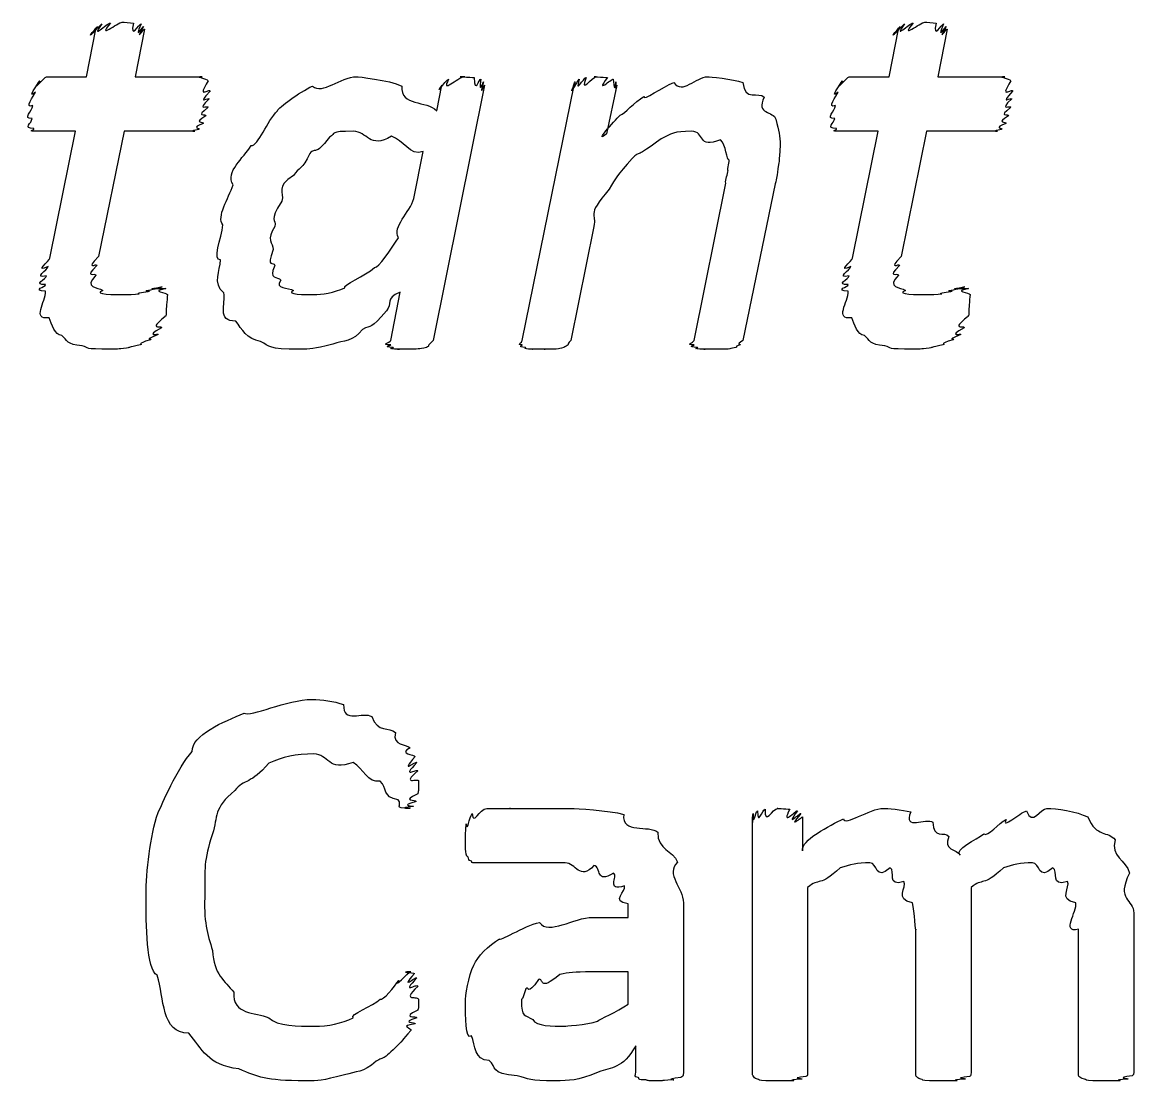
# Model space of a CAD drawing. Header units: millimetres. Extents: x 0 to 216, y 0 to 279.
# Drawn here: x 60.44 to 67.63, y 190.28 to 197.14 of the extents above; entities that cross this region are included whole.
import ezdxf

# ---------------------------------------------------------------- set-up
doc = ezdxf.new("R2010")
doc.units = ezdxf.units.MM
doc.layers.get('0').update_dxf_attribs({"linetype": 'CONTINUOUS'})

msp = doc.modelspace()

# ---------------------------------------------------------------- linework, layer by layer
at = {"color": 0}
for p, q in [((60.8542, 196.785), (60.9148, 197.094)), ((61.2292, 197.094), (61.1685, 196.785)), ((66.0506, 196.785), (66.1113, 197.094)), ((66.4256, 197.094), (66.3649, 196.785)), ((60.5952, 196.785), (60.8542, 196.785)), ((61.1685, 196.785), (61.6038, 196.785)), ((65.7916, 196.785), (66.0506, 196.785)), ((66.3649, 196.785), (66.8002, 196.785)), ((61.6536, 196.692), (61.6536, 196.692)), ((63.4298, 196.73), (63.0989, 195.077)), ((63.1211, 196.565), (63.1543, 196.73)), ((63.675, 195.077), (64.0112, 196.73)), ((64.2867, 196.73), (64.2207, 196.416)), ((66.85, 196.692), (66.85, 196.692)), ((60.7826, 196.432), (60.5455, 196.432)), ((60.6171, 195.611), (60.7826, 196.432)), ((61.0969, 196.432), (60.9314, 195.622)), ((61.5541, 196.432), (61.0969, 196.432)), ((65.979, 196.432), (65.7419, 196.432)), ((65.8139, 195.611), (65.979, 196.432)), ((66.2933, 196.432), (66.1278, 195.622)), ((66.7508, 196.432), (66.2933, 196.432)), ((65.345, 196.344), (65.345, 196.344)), ((62.9722, 195.997), (63.0329, 196.3)), ((64.7883, 195.077), (64.9922, 196.096)), ((65.3122, 196.091), (65.1027, 195.077)), ((64.1382, 195.815), (63.9893, 195.077)), ((62.8234, 195.077), (62.884, 195.391)), ((65.1648, 190.339), (65.1648, 191.992)), ((65.49, 191.992), (65.49, 191.772)), ((65.5228, 191.535), (65.5228, 190.339)), ((66.5812, 191.535), (66.5812, 190.339)), ((64.3601, 191.342), (64.3601, 191.43)), ((64.7181, 191.436), (64.7181, 190.339)), ((67.6342, 191.37), (67.6342, 190.339)), ((64.1339, 191.342), (64.3601, 191.342)), ((66.2231, 190.339), (66.2231, 191.265)), ((67.2758, 190.339), (67.2758, 191.265)), ((64.3601, 190.989), (64.123, 190.989)), ((64.3601, 190.78), (64.3601, 190.989)), ((63.004, 190.807), (63.004, 190.807)), ((64.4095, 190.339), (64.4095, 190.51))]:
    msp.add_line(p, q, dxfattribs=at)
for points in [[(60.9148, 197.094), (60.8323, 196.997), (60.9177, 197.106), (60.9258, 197.11)], [(60.9258, 197.11), (60.8461, 197.008), (60.9424, 197.123), (60.9533, 197.127)], [(60.9533, 197.127), (60.8722, 197.017), (60.9865, 197.133), (61.0087, 197.133)], [(61.0087, 197.133), (60.9163, 197.019), (61.0553, 197.138), (61.0856, 197.138)], [(61.0856, 197.138), (61.0926, 197.138), (61.1382, 197.135), (61.1572, 197.133)], [(61.1572, 197.133), (61.1325, 197.017), (61.196, 197.13), (61.2069, 197.127)], [(61.2069, 197.127), (61.1547, 197.008), (61.2235, 197.117), (61.2235, 197.11)], [(61.2235, 197.11), (61.1586, 196.997), (61.2292, 197.101), (61.2292, 197.094)], [(66.1113, 197.094), (66.0287, 196.997), (66.1141, 197.106), (66.1226, 197.11)], [(66.1226, 197.11), (66.0425, 197.008), (66.1388, 197.123), (66.1501, 197.127)], [(66.1501, 197.127), (66.0686, 197.017), (66.1829, 197.133), (66.2051, 197.133)], [(66.2051, 197.133), (66.1127, 197.019), (66.252, 197.138), (66.2824, 197.138)], [(66.2824, 197.138), (66.2891, 197.138), (66.3346, 197.135), (66.354, 197.133)], [(66.354, 197.133), (66.3293, 197.017), (66.3924, 197.13), (66.4034, 197.127)], [(66.4034, 197.127), (66.3512, 197.008), (66.4199, 197.117), (66.4199, 197.11)], [(66.4199, 197.11), (66.3554, 196.997), (66.4256, 197.101), (66.4256, 197.094)], [(60.5236, 196.686), (60.4601, 196.631), (60.5398, 196.739), (60.5511, 196.758)], [(60.5511, 196.758), (60.4862, 196.667), (60.5801, 196.785), (60.5952, 196.785)], [(61.6038, 196.785), (61.5446, 196.785), (61.6342, 196.776), (61.6423, 196.758)], [(61.6423, 196.758), (61.5597, 196.631), (61.6536, 196.716), (61.6536, 196.692)], [(62.3164, 196.725), (62.3838, 196.667), (62.4953, 196.785), (62.6029, 196.785)], [(62.6029, 196.785), (62.6043, 196.785), (62.8138, 196.765), (62.895, 196.725)], [(63.1543, 196.73), (63.1003, 196.649), (63.1762, 196.76), (63.1984, 196.769)], [(63.1984, 196.769), (63.1444, 196.667), (63.2548, 196.785), (63.3028, 196.785)], [(63.3028, 196.785), (63.2174, 196.785), (63.3483, 196.783), (63.3635, 196.78)], [(63.3635, 196.78), (63.3691, 196.664), (63.3966, 196.776), (63.4076, 196.769)], [(63.4076, 196.769), (63.391, 196.653), (63.4242, 196.759), (63.4242, 196.752)], [(63.4242, 196.752), (63.3938, 196.638), (63.4298, 196.737), (63.4298, 196.73)], [(64.0112, 196.73), (63.9755, 196.638), (64.0126, 196.744), (64.0168, 196.752)], [(64.0168, 196.752), (63.9865, 196.653), (64.0334, 196.765), (64.0443, 196.769)], [(64.0443, 196.769), (64.0126, 196.664), (64.0733, 196.78), (64.0884, 196.78)], [(64.0884, 196.78), (64.0457, 196.667), (64.1283, 196.785), (64.1544, 196.785)], [(64.1544, 196.785), (64.1008, 196.785), (64.207, 196.783), (64.2264, 196.78)], [(64.2264, 196.78), (64.1382, 196.664), (64.2567, 196.776), (64.2648, 196.769)], [(64.2648, 196.769), (64.2729, 196.653), (64.2814, 196.759), (64.2814, 196.752)], [(64.2814, 196.752), (64.2772, 196.638), (64.2867, 196.737), (64.2867, 196.73)], [(64.4631, 196.658), (64.4536, 196.62), (64.5859, 196.725), (64.6561, 196.747)], [(64.6561, 196.747), (64.7114, 196.667), (64.7996, 196.785), (64.8765, 196.785)], [(64.8765, 196.785), (64.8794, 196.785), (65.0434, 196.771), (65.1027, 196.747)], [(65.1027, 196.747), (65.115, 196.62), (65.2074, 196.693), (65.2406, 196.653)], [(65.72, 196.686), (65.6565, 196.631), (65.7366, 196.739), (65.7475, 196.758)], [(65.7475, 196.758), (65.683, 196.667), (65.7765, 196.785), (65.7916, 196.785)], [(66.8002, 196.785), (66.7413, 196.785), (66.8306, 196.776), (66.839, 196.758)], [(66.839, 196.758), (66.7561, 196.631), (66.85, 196.716), (66.85, 196.692)], [(60.507, 196.598), (60.4464, 196.576), (60.5151, 196.66), (60.5236, 196.686)], [(61.6536, 196.692), (61.5597, 196.59), (61.6507, 196.66), (61.6479, 196.642)], [(62.0903, 196.565), (62.097, 196.587), (62.2307, 196.683), (62.3164, 196.725)], [(62.895, 196.725), (62.8869, 196.59), (63.0548, 196.634), (63.1211, 196.565)], [(65.7035, 196.598), (65.6428, 196.576), (65.7119, 196.66), (65.72, 196.686)], [(66.85, 196.692), (66.7561, 196.59), (66.8472, 196.66), (66.8443, 196.642)], [(61.6479, 196.642), (61.5555, 196.554), (61.6451, 196.605), (61.6423, 196.587)], [(64.3089, 196.537), (64.3364, 196.546), (64.4042, 196.621), (64.4631, 196.658)], [(65.2406, 196.653), (65.1852, 196.538), (65.3023, 196.565), (65.3175, 196.51)], [(66.8443, 196.642), (66.7523, 196.554), (66.8419, 196.605), (66.839, 196.587)], [(60.5014, 196.515), (60.4379, 196.51), (60.5028, 196.565), (60.507, 196.598)], [(61.626, 196.532), (61.5379, 196.479), (61.6162, 196.496), (61.6095, 196.482)], [(61.6423, 196.587), (61.5488, 196.517), (61.6327, 196.549), (61.626, 196.532)], [(61.9196, 196.339), (61.9647, 196.336), (62.024, 196.499), (62.0903, 196.565)], [(64.2207, 196.416), (64.1339, 196.344), (64.2676, 196.496), (64.3089, 196.537)], [(65.6978, 196.515), (65.6347, 196.51), (65.6992, 196.565), (65.7035, 196.598)], [(66.8225, 196.532), (66.7343, 196.479), (66.8129, 196.496), (66.8059, 196.482)], [(66.839, 196.587), (66.7452, 196.517), (66.8295, 196.549), (66.8225, 196.532)], [(60.5123, 196.449), (60.4379, 196.455), (60.5014, 196.482), (60.5014, 196.515)], [(61.6095, 196.482), (61.5227, 196.45), (61.5929, 196.455), (61.5819, 196.444)], [(65.3175, 196.51), (65.3355, 196.432), (65.345, 196.402), (65.345, 196.344)], [(65.7091, 196.449), (65.6347, 196.455), (65.6978, 196.482), (65.6978, 196.515)], [(66.8059, 196.482), (66.7191, 196.45), (66.7893, 196.455), (66.7784, 196.444)], [(60.5455, 196.432), (60.4531, 196.432), (60.5194, 196.438), (60.5123, 196.449)], [(61.5819, 196.444), (61.5047, 196.432), (61.5654, 196.432), (61.5541, 196.432)], [(62.4265, 196.394), (62.3288, 196.263), (62.3397, 196.333), (62.2999, 196.289)], [(62.581, 196.432), (62.4209, 196.432), (62.4734, 196.419), (62.4265, 196.394)], [(62.829, 196.4), (62.6854, 196.314), (62.6717, 196.432), (62.581, 196.432)], [(63.0329, 196.3), (62.95, 196.27), (62.902, 196.377), (62.829, 196.4)], [(64.7718, 196.432), (64.6561, 196.432), (64.6423, 196.416), (64.5735, 196.383)], [(64.9594, 196.377), (64.8063, 196.314), (64.86, 196.432), (64.7718, 196.432)], [(65.7419, 196.432), (65.6498, 196.432), (65.7158, 196.438), (65.7091, 196.449)], [(66.7784, 196.444), (66.7011, 196.432), (66.7618, 196.432), (66.7508, 196.432)], [(61.8035, 196.085), (61.7513, 196.171), (61.8712, 196.257), (61.9196, 196.339)], [(64.5735, 196.383), (64.4028, 196.252), (64.444, 196.311), (64.3862, 196.256)], [(65.0145, 196.245), (64.9979, 196.245), (64.9951, 196.344), (64.9594, 196.377)], [(65.345, 196.344), (65.3355, 196.212), (65.3411, 196.257), (65.3341, 196.217)], [(62.2999, 196.289), (62.2515, 196.179), (62.2282, 196.201), (62.1951, 196.146)], [(64.3862, 196.256), (64.2881, 196.142), (64.2814, 196.135), (64.2373, 196.058)], [(65.0088, 196.179), (64.9979, 196.171), (65.0145, 196.226), (65.0145, 196.245)], [(64.9922, 196.096), (64.9898, 196.12), (65.005, 196.153), (65.0088, 196.179)], [(65.3341, 196.217), (65.3246, 196.131), (65.3232, 196.135), (65.3122, 196.091)], [(62.1951, 196.146), (62.0709, 196.071), (62.14, 196.038), (62.1178, 195.98)], [(61.7375, 195.826), (61.6934, 195.877), (61.7732, 195.997), (61.8035, 196.085)], [(64.2373, 196.058), (64.0828, 195.873), (64.16, 195.903), (64.1382, 195.815)], [(62.1178, 195.98), (62.031, 195.84), (62.0847, 195.87), (62.0737, 195.815)], [(62.8731, 195.743), (62.8315, 195.815), (62.95, 195.905), (62.9722, 195.997)], [(61.7209, 195.6), (61.6673, 195.591), (61.7266, 195.741), (61.7375, 195.826)], [(62.0737, 195.815), (62.013, 195.73), (62.0628, 195.711), (62.0628, 195.666)], [(62.7186, 195.55), (62.7433, 195.546), (62.829, 195.669), (62.8731, 195.743)], [(60.6062, 195.556), (60.5123, 195.513), (60.6129, 195.592), (60.6171, 195.611)], [(60.9314, 195.622), (60.839, 195.52), (60.923, 195.584), (60.9205, 195.562)], [(61.7432, 195.385), (61.6673, 195.451), (61.7209, 195.526), (61.7209, 195.6)], [(62.0628, 195.666), (62.013, 195.535), (62.0656, 195.597), (62.0737, 195.562)], [(65.8026, 195.556), (65.7091, 195.513), (65.8096, 195.592), (65.8139, 195.611)], [(66.1278, 195.622), (66.0358, 195.52), (66.1197, 195.584), (66.1169, 195.562)], [(60.5952, 195.495), (60.5042, 195.476), (60.6019, 195.537), (60.6062, 195.556)], [(60.9205, 195.562), (60.8323, 195.476), (60.9148, 195.519), (60.9148, 195.501)], [(62.0737, 195.562), (62.0268, 195.465), (62.0931, 195.497), (62.1122, 195.468)], [(62.5256, 195.418), (62.509, 195.436), (62.6593, 195.495), (62.7186, 195.55)], [(65.7916, 195.495), (65.7006, 195.476), (65.7987, 195.537), (65.8026, 195.556)], [(66.1169, 195.562), (66.0287, 195.476), (66.1113, 195.519), (66.1113, 195.501)], [(60.5896, 195.44), (60.5014, 195.436), (60.5952, 195.476), (60.5952, 195.495)], [(60.9148, 195.501), (60.8323, 195.414), (60.9286, 195.424), (60.9589, 195.402)], [(62.1122, 195.468), (62.0681, 195.41), (62.1619, 195.419), (62.1951, 195.402)], [(65.786, 195.44), (65.6978, 195.436), (65.7916, 195.476), (65.7916, 195.495)], [(66.1113, 195.501), (66.0287, 195.414), (66.125, 195.424), (66.1554, 195.402)], [(60.5896, 195.396), (60.4972, 195.403), (60.5896, 195.425), (60.5896, 195.44)], [(60.6118, 195.225), (60.4972, 195.205), (60.5896, 195.33), (60.5896, 195.396)], [(60.9589, 195.402), (60.8902, 195.374), (61.0376, 195.374), (61.1078, 195.374)], [(61.1078, 195.374), (61.1106, 195.374), (61.1699, 195.375), (61.196, 195.38)], [(61.196, 195.38), (61.1628, 195.385), (61.2429, 195.392), (61.262, 195.396)], [(61.262, 195.396), (61.1988, 195.396), (61.2951, 195.409), (61.3061, 195.413)], [(61.3061, 195.413), (61.2249, 195.407), (61.3336, 195.424), (61.3449, 195.424)], [(61.3449, 195.424), (61.2468, 195.407), (61.3625, 195.419), (61.3668, 195.413)], [(61.3668, 195.413), (61.2581, 195.392), (61.3777, 195.392), (61.3777, 195.374)], [(61.8201, 195.203), (61.6962, 195.198), (61.7569, 195.319), (61.7432, 195.385)], [(62.1951, 195.402), (62.1344, 195.374), (62.2723, 195.374), (62.3274, 195.374)], [(62.3274, 195.374), (62.3729, 195.374), (62.4597, 195.388), (62.5256, 195.418)], [(62.884, 195.391), (62.7807, 195.348), (62.84, 195.314), (62.7959, 195.27)], [(65.786, 195.396), (65.6939, 195.403), (65.786, 195.425), (65.786, 195.44)], [(65.8082, 195.225), (65.6939, 195.205), (65.786, 195.33), (65.786, 195.396)], [(66.1554, 195.402), (66.0866, 195.374), (66.234, 195.374), (66.3042, 195.374)], [(66.3042, 195.374), (66.3071, 195.374), (66.3663, 195.375), (66.3924, 195.38)], [(66.3924, 195.38), (66.3593, 195.385), (66.4393, 195.392), (66.4587, 195.396)], [(66.4587, 195.396), (66.3952, 195.396), (66.4916, 195.409), (66.5028, 195.413)], [(66.5028, 195.413), (66.4214, 195.407), (66.5304, 195.424), (66.5413, 195.424)], [(66.5413, 195.424), (66.4436, 195.407), (66.5593, 195.419), (66.5635, 195.413)], [(66.5635, 195.413), (66.4545, 195.392), (66.5745, 195.392), (66.5745, 195.374)], [(61.3724, 195.308), (61.3682, 195.187), (61.3639, 195.255), (61.3615, 195.231)], [(61.3777, 195.374), (61.3752, 195.355), (61.3752, 195.333), (61.3724, 195.308)], [(66.5688, 195.308), (66.5649, 195.187), (66.5607, 195.255), (66.5579, 195.231)], [(66.5745, 195.374), (66.5716, 195.355), (66.5716, 195.333), (66.5688, 195.308)], [(62.7959, 195.27), (62.6925, 195.143), (62.6992, 195.184), (62.6413, 195.148)], [(60.6944, 195.109), (60.6474, 195.112), (60.6294, 195.181), (60.6118, 195.225)], [(61.3615, 195.231), (61.2429, 195.134), (61.3502, 195.181), (61.3392, 195.159)], [(61.9799, 195.071), (61.8917, 195.088), (61.8603, 195.148), (61.8201, 195.203)], [(65.8908, 195.109), (65.8442, 195.112), (65.8262, 195.181), (65.8082, 195.225)], [(66.5579, 195.231), (66.4393, 195.134), (66.5469, 195.181), (66.5357, 195.159)], [(60.8266, 195.043), (60.7219, 195.05), (60.73, 195.079), (60.6944, 195.109)], [(61.3174, 195.115), (61.2069, 195.072), (61.2895, 195.093), (61.2676, 195.082)], [(61.3392, 195.159), (61.2249, 195.094), (61.3241, 195.126), (61.3174, 195.115)], [(62.6413, 195.148), (62.5782, 195.068), (62.5217, 195.079), (62.4487, 195.054)], [(66.0231, 195.043), (65.9183, 195.05), (65.9268, 195.079), (65.8908, 195.109)], [(66.5138, 195.115), (66.4034, 195.072), (66.4863, 195.093), (66.464, 195.082)], [(66.5357, 195.159), (66.4214, 195.094), (66.5208, 195.126), (66.5138, 195.115)], [(61.014, 195.021), (60.8238, 195.021), (60.8774, 195.028), (60.8266, 195.043)], [(61.1131, 195.027), (61.0528, 195.021), (61.05, 195.021), (61.014, 195.021)], [(61.2013, 195.049), (61.1145, 195.032), (61.1463, 195.034), (61.1131, 195.027)], [(61.2676, 195.082), (61.1657, 195.05), (61.2263, 195.06), (61.2013, 195.049)], [(62.2335, 195.021), (62.024, 195.021), (62.0462, 195.038), (61.9799, 195.071)], [(62.4487, 195.054), (62.3175, 195.021), (62.3066, 195.021), (62.2335, 195.021)], [(62.8234, 195.049), (62.7518, 195.046), (62.8191, 195.065), (62.8234, 195.077)], [(62.84, 195.032), (62.7585, 195.035), (62.8262, 195.045), (62.8234, 195.049)], [(62.8784, 195.021), (62.7765, 195.024), (62.8509, 195.028), (62.84, 195.032)], [(62.9447, 195.021), (62.8096, 195.021), (62.8964, 195.021), (62.8784, 195.021)], [(63.0548, 195.032), (63.0054, 195.021), (62.9955, 195.021), (62.9447, 195.021)], [(63.0989, 195.077), (63.052, 195.039), (63.0798, 195.043), (63.0548, 195.032)], [(63.675, 195.049), (63.6337, 195.046), (63.675, 195.065), (63.675, 195.077)], [(63.6972, 195.032), (63.6379, 195.035), (63.6778, 195.045), (63.675, 195.049)], [(63.7413, 195.021), (63.6598, 195.024), (63.7081, 195.028), (63.6972, 195.032)], [(63.8182, 195.021), (63.6972, 195.021), (63.7589, 195.021), (63.7413, 195.021)], [(63.8955, 195.021), (63.7589, 195.021), (63.8471, 195.021), (63.8182, 195.021)], [(63.9452, 195.032), (63.9202, 195.024), (63.9177, 195.024), (63.8955, 195.021)], [(63.9727, 195.049), (63.9466, 195.035), (63.959, 195.039), (63.9452, 195.032)], [(63.9893, 195.077), (63.9576, 195.046), (63.9794, 195.056), (63.9727, 195.049)], [(64.7883, 195.049), (64.7252, 195.046), (64.7845, 195.065), (64.7883, 195.077)], [(64.8106, 195.032), (64.7333, 195.035), (64.7912, 195.045), (64.7883, 195.049)], [(64.8547, 195.021), (64.7555, 195.024), (64.8215, 195.028), (64.8106, 195.032)], [(64.9319, 195.021), (64.7954, 195.021), (64.8765, 195.021), (64.8547, 195.021)], [(65.0088, 195.021), (64.976, 195.021), (64.9647, 195.021), (64.9319, 195.021)], [(65.0586, 195.032), (65.0159, 195.024), (65.0311, 195.024), (65.0088, 195.021)], [(65.0861, 195.049), (65.042, 195.035), (65.0723, 195.039), (65.0586, 195.032)], [(65.1027, 195.077), (65.0529, 195.046), (65.0931, 195.056), (65.0861, 195.049)], [(66.2107, 195.021), (66.0206, 195.021), (66.0742, 195.028), (66.0231, 195.043)], [(66.3099, 195.027), (66.2492, 195.021), (66.2464, 195.021), (66.2107, 195.021)], [(66.3981, 195.049), (66.3113, 195.032), (66.343, 195.034), (66.3099, 195.027)], [(66.464, 195.082), (66.3621, 195.05), (66.4228, 195.06), (66.3981, 195.049)], [(61.874, 192.665), (61.9125, 192.635), (62.1524, 192.753), (62.315, 192.753)], [(62.315, 192.753), (62.3782, 192.753), (62.4526, 192.742), (62.5189, 192.72)], [(62.5189, 192.72), (62.5105, 192.595), (62.6456, 192.676), (62.7006, 192.643)], [(61.5379, 192.417), (61.5336, 192.521), (61.7442, 192.61), (61.874, 192.665)], [(62.7006, 192.643), (62.7422, 192.533), (62.811, 192.578), (62.8551, 192.538)], [(62.8551, 192.538), (62.8304, 192.451), (62.9296, 192.464), (62.949, 192.439)], [(62.949, 192.439), (62.8675, 192.4), (62.9779, 192.395), (62.9818, 192.384)], [(61.3174, 192.02), (61.3421, 192.07), (61.4412, 192.309), (61.5379, 192.417)], [(62.326, 192.4), (62.2102, 192.4), (62.122, 192.38), (62.0339, 192.34)], [(62.5796, 192.345), (62.4156, 192.282), (62.4251, 192.4), (62.326, 192.4)], [(62.9818, 192.384), (62.8745, 192.26), (62.9888, 192.359), (62.9931, 192.345)], [(62.0339, 192.34), (61.9196, 192.202), (61.8755, 192.241), (61.8134, 192.163)], [(62.756, 192.224), (62.6731, 192.209), (62.6484, 192.308), (62.5796, 192.345)], [(62.9931, 192.345), (62.8826, 192.231), (62.9984, 192.312), (62.9984, 192.29)], [(62.9984, 192.29), (62.8855, 192.191), (63.004, 192.249), (63.004, 192.224)], [(62.8717, 192.103), (62.7683, 192.121), (62.8026, 192.18), (62.756, 192.224)], [(63.004, 192.224), (63.004, 192.132), (63.0012, 192.163), (62.9984, 192.141)], [(61.8134, 192.163), (61.6768, 192.05), (61.703, 191.995), (61.6701, 191.882)], [(62.949, 192.048), (62.8304, 192.048), (62.9049, 192.066), (62.8717, 192.103)], [(62.9874, 192.092), (62.8717, 192.061), (62.9779, 192.066), (62.9708, 192.059)], [(62.9984, 192.141), (62.8826, 192.092), (62.9941, 192.106), (62.9874, 192.092)], [(61.2401, 191.485), (61.2401, 191.639), (61.2648, 191.866), (61.3174, 192.02)], [(62.9708, 192.059), (62.8565, 192.048), (62.9557, 192.048), (62.949, 192.048)], [(63.3127, 191.948), (63.318, 191.885), (63.3317, 191.992), (63.3511, 192.014)], [(63.3511, 192.014), (63.3539, 191.929), (63.4009, 192.048), (63.445, 192.048)], [(63.445, 192.048), (63.4421, 192.048), (63.5399, 192.048), (63.5991, 192.048)], [(63.5991, 192.048), (63.5607, 192.048), (63.7205, 192.048), (63.7868, 192.048)], [(63.7868, 192.048), (63.8143, 192.048), (63.9258, 192.048), (63.996, 192.048)], [(63.996, 192.048), (64.0154, 192.048), (64.2401, 192.034), (64.3322, 192.009)], [(64.3322, 192.009), (64.317, 191.878), (64.4977, 191.944), (64.5527, 191.893)], [(65.1648, 191.992), (65.1648, 191.9), (65.1662, 192.006), (65.17, 192.014)], [(65.17, 192.014), (65.1715, 191.915), (65.1828, 192.027), (65.1979, 192.031)], [(65.1979, 192.031), (65.2004, 191.926), (65.2279, 192.042), (65.2473, 192.042)], [(65.2473, 192.042), (65.242, 191.929), (65.297, 192.048), (65.3302, 192.048)], [(65.3302, 192.048), (65.3038, 192.048), (65.3852, 192.045), (65.4071, 192.042)], [(65.4071, 192.042), (65.3479, 191.926), (65.4459, 192.038), (65.4569, 192.031)], [(65.4569, 192.031), (65.3701, 191.915), (65.4749, 192.022), (65.4787, 192.014)], [(65.4787, 192.014), (65.381, 191.9), (65.49, 191.999), (65.49, 191.992)], [(65.7546, 191.981), (65.7599, 191.929), (65.9253, 192.048), (66.0135, 192.048)], [(66.0135, 192.048), (66.0315, 192.048), (66.1377, 192.039), (66.1899, 192.025)], [(66.1899, 192.025), (66.1377, 191.9), (66.2919, 191.988), (66.3332, 191.959)], [(66.8073, 191.976), (66.7741, 191.907), (66.8955, 192.02), (66.9396, 192.031)], [(66.9396, 192.031), (66.9794, 191.929), (67.0278, 192.048), (67.0719, 192.048)], [(67.0719, 192.048), (67.1297, 192.048), (67.2663, 192.028), (67.3365, 191.992)], [(63.307, 191.849), (63.307, 191.841), (63.3084, 191.926), (63.3127, 191.948)], [(65.49, 191.772), (65.4734, 191.841), (65.6689, 191.937), (65.7546, 191.981)], [(66.3332, 191.959), (66.336, 191.845), (66.4076, 191.902), (66.4379, 191.866)], [(66.6641, 191.882), (66.6859, 191.86), (66.7632, 191.954), (66.8073, 191.976)], [(67.3365, 191.992), (67.3915, 191.856), (67.4688, 191.905), (67.5128, 191.844)], [(61.6701, 191.882), (61.6109, 191.709), (61.6204, 191.647), (61.6204, 191.507)], [(64.5527, 191.893), (64.5488, 191.775), (64.6536, 191.777), (64.6797, 191.7)], [(66.4379, 191.866), (66.3952, 191.772), (66.4905, 191.788), (66.5095, 191.744)], [(66.5095, 191.744), (66.4683, 191.783), (66.6157, 191.845), (66.6641, 191.882)], [(63.307, 191.783), (63.307, 191.775), (63.307, 191.827), (63.307, 191.849)], [(63.3236, 191.733), (63.3099, 191.735), (63.3099, 191.764), (63.307, 191.783)], [(67.5128, 191.844), (67.4797, 191.735), (67.5873, 191.713), (67.6067, 191.629)], [(63.3458, 191.706), (63.325, 191.709), (63.3307, 191.722), (63.3236, 191.733)], [(63.3734, 191.695), (63.3402, 191.695), (63.3525, 191.698), (63.3458, 191.706)], [(63.445, 191.695), (63.3649, 191.695), (63.3871, 191.695), (63.3734, 191.695)], [(63.5663, 191.695), (63.4312, 191.695), (63.4781, 191.695), (63.445, 191.695)], [(63.7314, 191.695), (63.6446, 191.695), (63.6129, 191.695), (63.5663, 191.695)], [(63.9519, 191.695), (63.7727, 191.695), (63.7977, 191.695), (63.7314, 191.695)], [(64.1396, 191.678), (64.0457, 191.576), (64.0249, 191.695), (63.9519, 191.695)], [(64.2662, 191.629), (64.1477, 191.554), (64.1904, 191.667), (64.1396, 191.678)], [(64.6797, 191.7), (64.5996, 191.62), (64.7181, 191.535), (64.7181, 191.436)], [(65.7324, 191.662), (65.5973, 191.536), (65.6001, 191.601), (65.5228, 191.535)], [(65.9253, 191.695), (65.8442, 191.695), (65.7987, 191.684), (65.7324, 191.662)], [(66.0576, 191.662), (65.9585, 191.576), (65.9765, 191.695), (65.9253, 191.695)], [(66.1458, 191.574), (66.0315, 191.536), (66.0936, 191.642), (66.0576, 191.662)], [(66.7907, 191.662), (66.6556, 191.536), (66.6584, 191.601), (66.5812, 191.535)], [(66.978, 191.695), (66.8983, 191.695), (66.8528, 191.684), (66.7907, 191.662)], [(67.1103, 191.662), (67.0126, 191.576), (67.0292, 191.695), (66.978, 191.695)], [(67.2042, 191.574), (67.0899, 191.536), (67.1505, 191.642), (67.1103, 191.662)], [(64.3378, 191.546), (64.2137, 191.51), (64.2994, 191.607), (64.2662, 191.629)], [(66.2009, 191.436), (66.0799, 191.459), (66.1705, 191.536), (66.1458, 191.574)], [(67.2592, 191.436), (67.1382, 191.459), (67.2289, 191.536), (67.2042, 191.574)], [(67.6067, 191.629), (67.5157, 191.452), (67.6342, 191.461), (67.6342, 191.37)], [(61.6204, 191.507), (61.6109, 191.309), (61.637, 191.237), (61.6701, 191.127)], [(64.3601, 191.43), (64.244, 191.444), (64.3516, 191.513), (64.3378, 191.546)], [(61.3117, 190.967), (61.2401, 191.007), (61.2401, 191.29), (61.2401, 191.485)], [(66.2231, 191.265), (66.2231, 191.234), (66.2146, 191.383), (66.2009, 191.436)], [(67.2758, 191.265), (67.1601, 191.234), (67.2705, 191.383), (67.2592, 191.436)], [(63.5275, 191.204), (63.5233, 191.179), (63.6834, 191.287), (63.7868, 191.309)], [(63.7868, 191.309), (63.8471, 191.224), (64.0045, 191.342), (64.1339, 191.342)], [(63.3621, 191.033), (63.3843, 191.088), (63.4573, 191.16), (63.5275, 191.204)], [(61.6701, 191.127), (61.6768, 190.974), (61.7485, 190.93), (61.8077, 190.857)], [(63.307, 190.791), (63.307, 190.831), (63.325, 190.963), (63.3621, 191.033)], [(61.5156, 190.592), (61.335, 190.592), (61.3586, 190.82), (61.3117, 190.967)], [(62.756, 190.813), (62.7726, 190.798), (62.8467, 190.897), (62.877, 190.934)], [(62.877, 190.934), (62.8343, 190.871), (62.9348, 190.989), (62.9543, 190.989)], [(62.9543, 190.989), (62.8632, 190.989), (62.9722, 190.985), (62.9765, 190.978)], [(62.9765, 190.978), (62.8745, 190.86), (62.9888, 190.964), (62.9931, 190.95)], [(62.9931, 190.95), (62.8826, 190.835), (62.9984, 190.92), (62.9984, 190.895)], [(63.7812, 190.94), (63.7039, 190.824), (63.7163, 190.904), (63.6986, 190.879)], [(63.9191, 190.973), (63.7769, 190.853), (63.8168, 190.953), (63.7812, 190.94)], [(64.123, 190.989), (64.0084, 190.989), (63.977, 190.984), (63.9191, 190.973)], [(61.8077, 190.857), (61.7982, 190.71), (61.9457, 190.728), (62.0339, 190.692)], [(62.9984, 190.895), (62.8855, 190.787), (63.004, 190.843), (63.004, 190.807)], [(63.6986, 190.879), (63.6669, 190.776), (63.6707, 190.831), (63.6707, 190.802)], [(62.5796, 190.692), (62.5546, 190.71), (62.7077, 190.769), (62.756, 190.813)], [(63.004, 190.807), (63.004, 190.725), (63.0012, 190.759), (62.9984, 190.741)], [(63.3458, 190.576), (63.307, 190.54), (63.307, 190.71), (63.307, 190.791)], [(63.6707, 190.802), (63.6669, 190.694), (63.6944, 190.71), (63.7427, 190.681)], [(64.1615, 190.669), (64.1738, 190.683), (64.2895, 190.731), (64.3601, 190.78)], [(62.9984, 190.741), (62.8826, 190.687), (62.9955, 190.705), (62.9931, 190.692)], [(62.0339, 190.692), (62.0917, 190.637), (62.2212, 190.637), (62.3316, 190.637)], [(62.3316, 190.637), (62.4156, 190.637), (62.509, 190.655), (62.5796, 190.692)], [(62.9818, 190.653), (62.8675, 190.637), (62.968, 190.627), (62.9543, 190.609)], [(62.9931, 190.692), (62.8784, 190.658), (62.9888, 190.664), (62.9818, 190.653)], [(63.7427, 190.681), (63.766, 190.637), (63.8651, 190.637), (63.9576, 190.637)], [(63.9576, 190.637), (63.9315, 190.637), (64.098, 190.647), (64.1615, 190.669)], [(61.8409, 190.361), (61.6327, 190.386), (61.6066, 190.489), (61.5156, 190.592)], [(62.9543, 190.609), (62.8414, 190.482), (62.9172, 190.561), (62.877, 190.521)], [(63.4615, 190.416), (63.3621, 190.416), (63.3748, 190.512), (63.3458, 190.576)], [(62.877, 190.521), (62.7613, 190.405), (62.7863, 190.446), (62.7285, 190.41)], [(64.4095, 190.51), (64.3213, 190.357), (64.2553, 190.375), (64.1671, 190.339)], [(63.6432, 190.317), (63.4615, 190.328), (63.5123, 190.372), (63.4615, 190.416)], [(62.2709, 190.284), (62.0035, 190.284), (61.9689, 190.308), (61.8409, 190.361)], [(62.7285, 190.41), (62.6428, 190.335), (62.6015, 190.347), (62.5242, 190.322)], [(62.5242, 190.322), (62.3715, 190.284), (62.3616, 190.284), (62.2709, 190.284)], [(63.8859, 190.284), (63.7219, 190.284), (63.7163, 190.295), (63.6432, 190.317)], [(64.1671, 190.339), (64.0263, 190.284), (63.9851, 190.284), (63.8859, 190.284)], [(64.426, 190.306), (64.3943, 190.306), (64.4095, 190.324), (64.4095, 190.339)], [(64.4758, 190.289), (64.4165, 190.29), (64.437, 190.298), (64.426, 190.306)], [(64.564, 190.284), (64.4606, 190.284), (64.4977, 190.285), (64.4758, 190.289)], [(64.6522, 190.289), (64.5375, 190.284), (64.6038, 190.284), (64.564, 190.284)], [(64.7016, 190.306), (64.5777, 190.29), (64.674, 190.292), (64.6522, 190.289)], [(64.7181, 190.339), (64.7181, 190.306), (64.7129, 190.313), (64.7016, 190.306)], [(65.17, 190.317), (65.1648, 190.313), (65.1648, 190.331), (65.1648, 190.339)], [(65.1979, 190.295), (65.1757, 190.298), (65.1771, 190.308), (65.17, 190.317)], [(65.253, 190.284), (65.2004, 190.287), (65.2117, 190.29), (65.1979, 190.295)], [(65.3411, 190.284), (65.2487, 190.284), (65.2776, 190.284), (65.253, 190.284)], [(65.4293, 190.284), (65.3189, 190.284), (65.3768, 190.284), (65.3411, 190.284)], [(65.4844, 190.295), (65.3658, 190.287), (65.454, 190.287), (65.4293, 190.284)], [(65.5119, 190.311), (65.3919, 190.298), (65.4981, 190.302), (65.4844, 190.295)], [(65.5228, 190.339), (65.5204, 190.308), (65.519, 190.318), (65.5119, 190.311)], [(66.2284, 190.311), (66.2231, 190.308), (66.2231, 190.328), (66.2231, 190.339)], [(66.2563, 190.295), (66.234, 190.298), (66.2354, 190.307), (66.2284, 190.311)], [(66.3113, 190.284), (66.2587, 190.287), (66.27, 190.29), (66.2563, 190.295)], [(66.3995, 190.284), (66.3071, 190.284), (66.336, 190.284), (66.3113, 190.284)], [(66.4877, 190.284), (66.3773, 190.284), (66.4351, 190.284), (66.3995, 190.284)], [(66.5427, 190.295), (66.4214, 190.287), (66.5095, 190.287), (66.4877, 190.284)], [(66.5702, 190.311), (66.4503, 190.298), (66.5565, 190.302), (66.5427, 190.295)], [(66.5812, 190.339), (66.5787, 190.308), (66.5773, 190.318), (66.5702, 190.311)], [(67.2814, 190.311), (67.2772, 190.308), (67.2758, 190.328), (67.2758, 190.339)], [(67.3146, 190.295), (67.2881, 190.298), (67.2881, 190.307), (67.2814, 190.311)], [(67.3696, 190.284), (67.3171, 190.287), (67.3283, 190.29), (67.3146, 190.295)], [(67.4578, 190.284), (67.3612, 190.284), (67.3915, 190.284), (67.3696, 190.284)], [(67.5404, 190.284), (67.4317, 190.284), (67.491, 190.284), (67.4578, 190.284)], [(67.5954, 190.295), (67.4797, 190.287), (67.5651, 190.287), (67.5404, 190.284)], [(67.6233, 190.317), (67.5047, 190.298), (67.6092, 190.302), (67.5954, 190.295)], [(67.6342, 190.339), (67.6342, 190.313), (67.63, 190.324), (67.6233, 190.317)]]:
    msp.add_open_spline(points, degree=3, dxfattribs=at)

doc.saveas('drawing.dxf')
